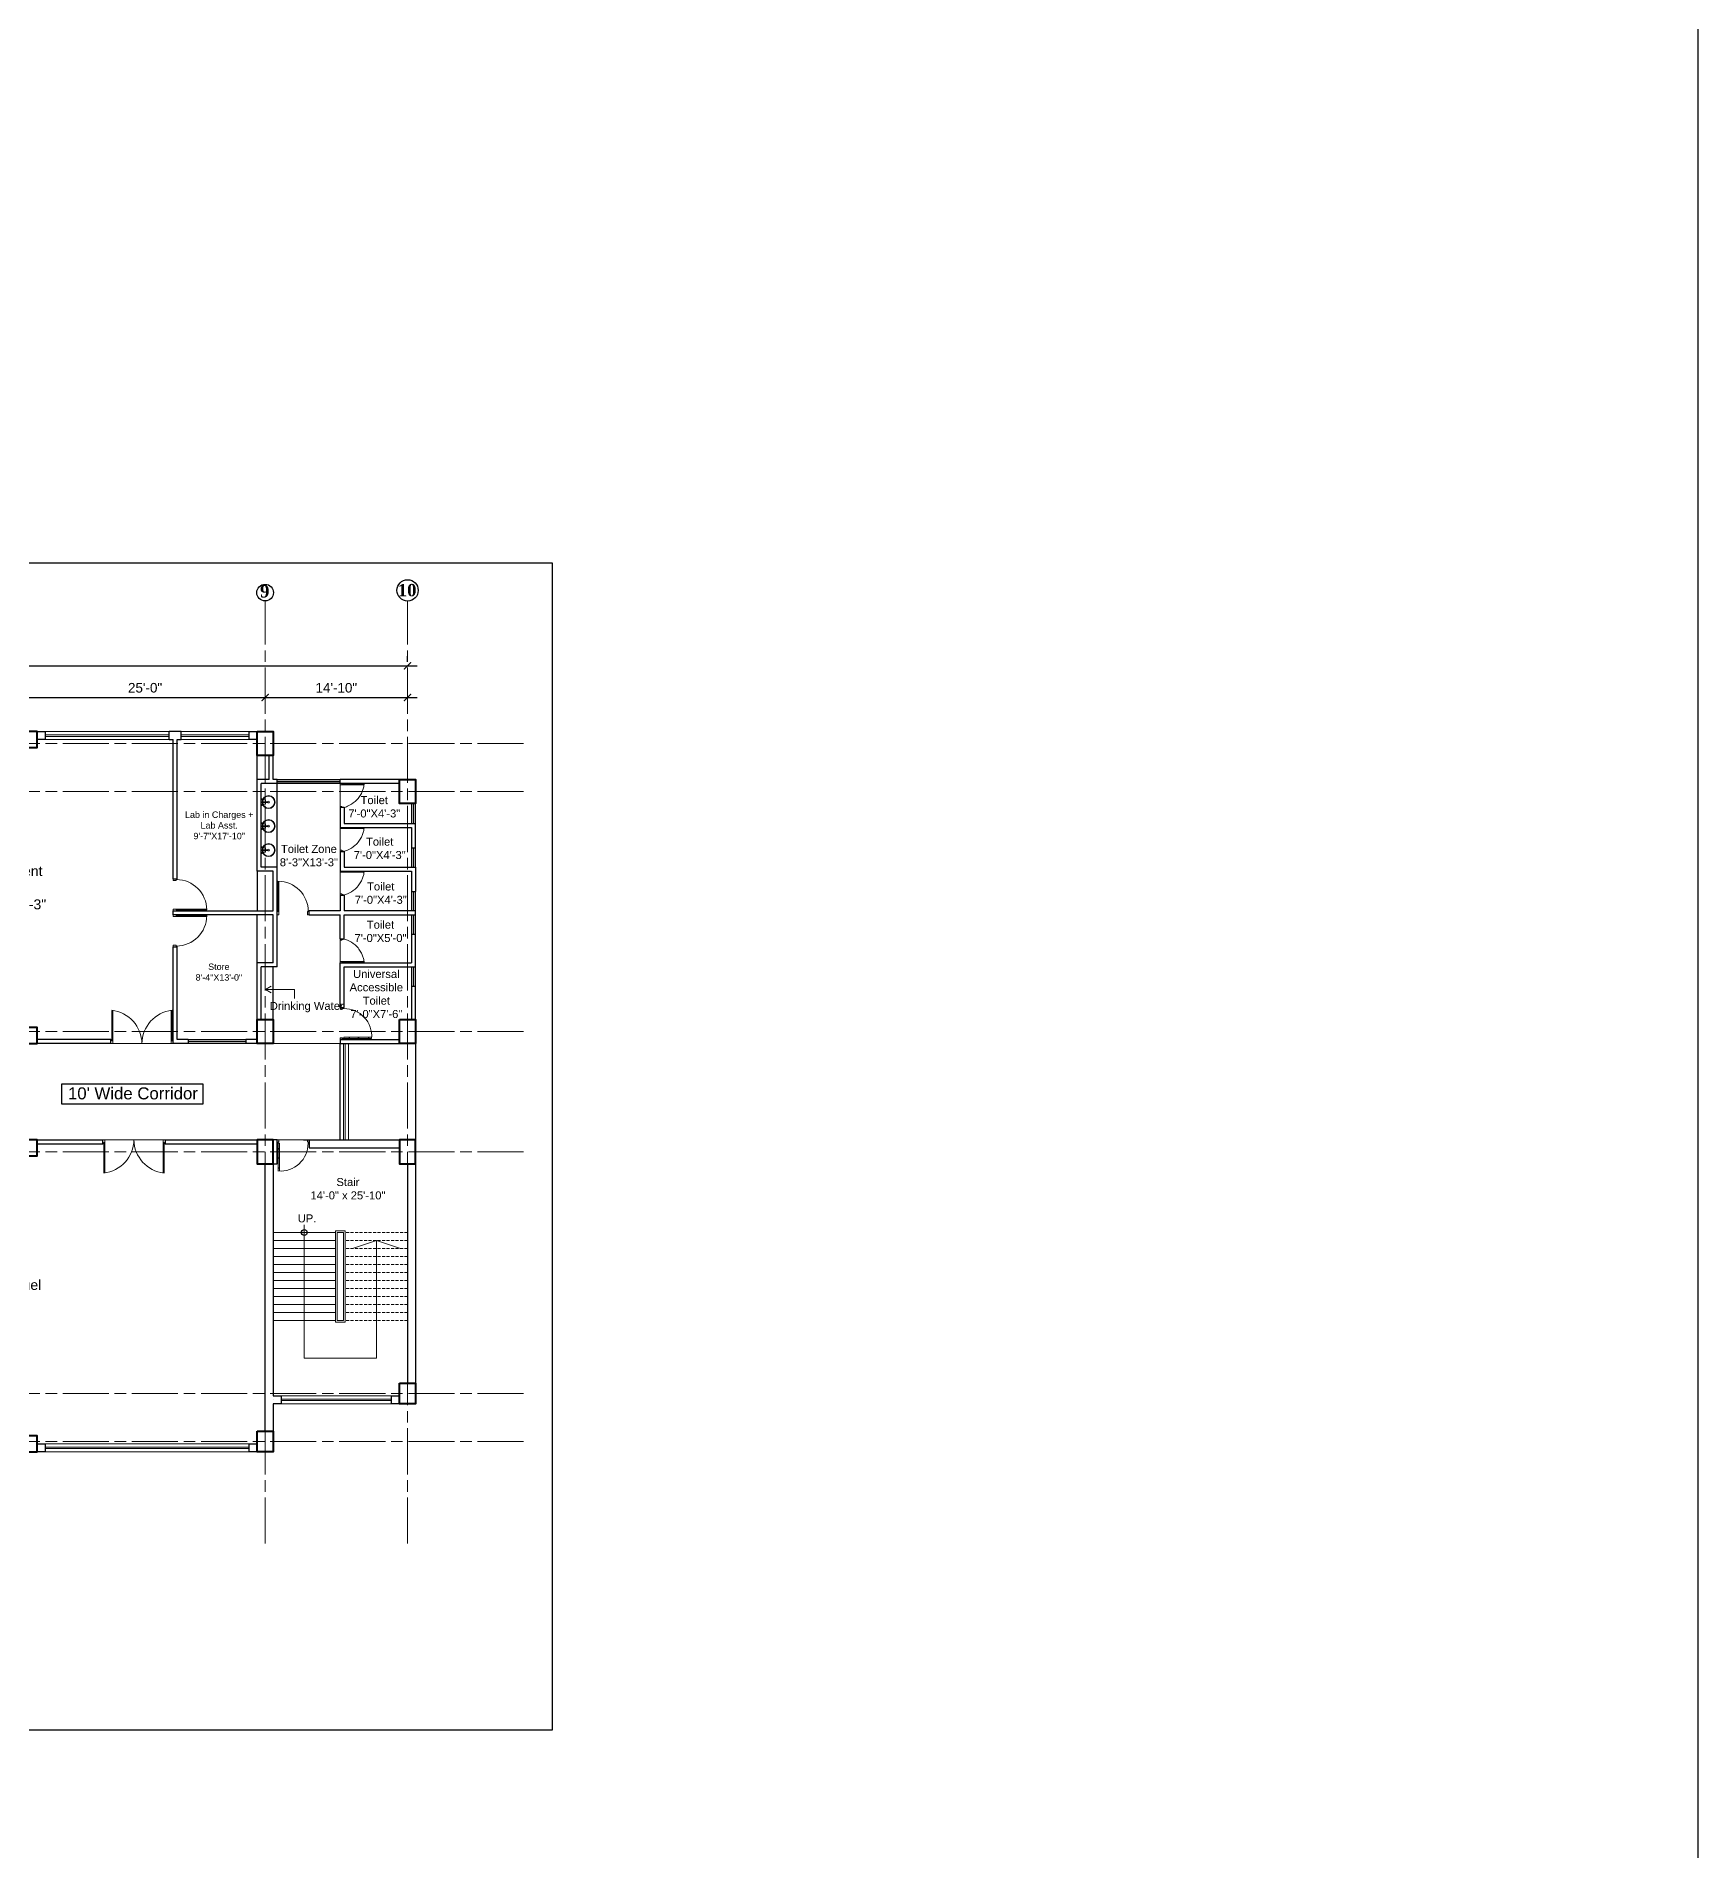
# Model space of a CAD drawing. Header units: inches. Extents: x -12 to 20935469, y -1604 to 24729220.
# Drawn here: x 20889518 to 20891594, y 24720973 to 24723240 of the extents above; entities that cross this region are included whole.
import ezdxf

# ---------------------------------------------------------------- set-up
doc = ezdxf.new("R2010")
doc.units = ezdxf.units.IN
doc.header["$LTSCALE"] = 0.03
doc.header["$MEASUREMENT"] = 0
doc.header["$PDMODE"] = 32
doc.header["$PDSIZE"] = 15
doc.linetypes.add('ACAD_ISO08W100', pattern=[36, 24, -3, 6, -3])
doc.linetypes.add('DASHED2', pattern=[0.375, 0.25, -0.125])
for name, color, linetype, lineweight in [('column', 1, 'Continuous', 40), ('Dim Line', 252, 'Continuous', 13), ('Door', 7, 'Continuous', 18), ('Gas', 21, 'Continuous', 5), ('Glass Line', 252, 'Continuous', 9), ('Grid Line', 252, 'Continuous', 18), ('Main Wall', 7, 'Continuous', 30), ('RAIL', 23, 'Continuous', 13), ('STAIR', 46, 'Continuous', 15), ('TOILET FIXTURE', 142, 'Continuous', 5), ('wind.', 150, 'Continuous', 20)]:
    doc.layers.add(name, color=color, linetype=linetype, lineweight=lineweight)
doc.layers.add('TEXT', color=7, linetype='Continuous')
doc.styles.add('2', font='swisscl.ttf')
doc.styles.add('RomanS', font='arial.ttf', dxfattribs={"height": 12})
doc.styles.get("Standard").update_dxf_attribs({"font": 'timesbd.ttf'})
doc.dimstyles.new('Aec_Arch_I', dxfattribs={"dimscale": 96, "dimtxt": 12, "dimasz": 0.09375, "dimexe": 0.125, "dimexo": 0.125, "dimgap": 0.0625, "dimtad": 1, "dimdec": 0, "dimzin": 3, "dimdsep": 46, "dimlunit": 4, "dimtxsty": 'RomanS', "dimblk1": 'ARCHTICK', "dimblk2": 'ARCHTICK', "dimsah": 1, "dimcen": 0.09375, "dimdle": 0.125, "dimadec": 0, "dimazin": 0, "dimtfac": 0.75, "dimtdec": 0, "dimtmove": 2, "dimatfit": 3, "dimldrblk": 'ARCHTICK', "dimfxl": 1, "dimfrac": 1, "dimtolj": 1, "dimtzin": 0, "dimarcsym": 0})

# ---------------------------------------------------------------- blocks, each defined once
blk = doc.blocks.new('Door_45')
at = {"layer": 'Door'}
for p, q in [((1.5, 5), (1.5, 44)), ((1.5, 40), (2.2, 40)), ((1.5, 25.8), (2.2, 25.8)), ((2.2, 40), (2.2, 39.5)), ((2.2, 39.5), (2.7, 39.5)), ((2.2, 25.8), (2.2, 25.3)), ((2.7, 39.5), (2.7, 40)), ((2.7, 40), (3.5, 40)), ((2.7, 25.8), (3.5, 25.8)), ((2.7, 25.3), (2.7, 25.8)), ((3.5, 44), (3.5, 5)), ((0, 0), (0, 5)), ((0, 5), (1.5, 5)), ((1.5, 12.6), (2.2, 12.6)), ((3.5, 5), (1.5, 5)), ((1.5, 5), (1.5, 3)), ((1.5, 3), (2.5, 3)), ((2.2, 25.3), (2.7, 25.3)), ((2.2, 12.6), (2.2, 13.1)), ((2.2, 13.1), (2.7, 13.1)), ((2.5, 3), (2.5, 0)), ((2.7, 13.1), (2.7, 12.6)), ((2.7, 12.6), (3.5, 12.6)), ((42.5, 3), (42.5, 0)), ((43.5, 3), (42.5, 3)), ((45, 5), (43.5, 5)), ((43.5, 5), (43.5, 3)), ((45, 0), (45, 5)), ((2.5, 0), (0, 0)), ((42.5, 0), (45, 0))]:
    blk.add_line(p, q, dxfattribs=at)
blk.add_arc((4.7, 5.3), 38.8, 359.6233, 94.6685, dxfattribs=at)
blk = doc.blocks.new('$D40')
at = {"layer": 'Door'}
for p, q in [((1, 4), (1, 42)), ((2, 0), (2, 42)), ((1, 5), (0, 5)), ((2, 0), (0, 0)), ((2, 4), (1, 4)), ((39, 4), (38, 4)), ((38, 4), (38, 0)), ((40, 0), (38, 0)), ((40, 5), (39, 5)), ((39, 5), (39, 4))]:
    blk.add_line(p, q, dxfattribs=at)
blk.add_arc((1, 4), 38, 0, 90, dxfattribs=at)
blk = doc.blocks.new('_ArchTick')
at = {"color": 0, "linetype": 'ByBlock', "lineweight": 35, "const_width": 0.15}
blk.add_lwpolyline([(-0.5, -0.5), (0.5, 0.5)], dxfattribs=at)
blk = doc.blocks.new('*D10')
at = {"layer": 'Defpoints', "color": 0, "transparency": 16777216}
for p in [(20832473.8, 24724578.2), (20832773.8, 24724578.2), (20832773.8, 24724578.2)]:
    blk.add_point(p, dxfattribs=at)
at = {"layer": 'Dim Line', "color": 0, "lineweight": -2, "transparency": 16777216}
blk.add_line((20832461.8, 24724578.2), (20832785.8, 24724578.2), dxfattribs=at)
at = {"layer": 'Dim Line', "color": 0, "lineweight": -2, "transparency": 16777216, "xscale": 9, "yscale": 9, "zscale": 9, "rotation": 180}
blk.add_blockref('_ArchTick', (20832473.8, 24724578.2), dxfattribs=at)
at = {"layer": 'Dim Line', "color": 0, "lineweight": -2, "transparency": 16777216, "xscale": 9, "yscale": 9, "zscale": 9}
blk.add_blockref('_ArchTick', (20832773.8, 24724578.2), dxfattribs=at)
at = {"layer": 'Dim Line', "color": 0, "transparency": 16777216, "insert": (20832623.8, 24724590.3), "char_height": 12, "attachment_point": 5, "style": 'RomanS'}
blk.add_mtext('\\A1;25\'-0"', dxfattribs=at)
blk = doc.blocks.new('*D11')
at = {"layer": 'Defpoints', "color": 0, "transparency": 16777216}
for p in [(20832773.8, 24724578.2), (20832951.8, 24724578.2), (20832951.8, 24724578.2)]:
    blk.add_point(p, dxfattribs=at)
at = {"layer": 'Dim Line', "color": 0, "lineweight": -2, "transparency": 16777216}
for p, q in [((20832761.8, 24724578.2), (20832963.8, 24724578.2)), ((20832951.8, 24724566.2), (20832951.8, 24724566.2))]:
    blk.add_line(p, q, dxfattribs=at)
at = {"layer": 'Dim Line', "color": 0, "lineweight": -2, "transparency": 16777216, "xscale": 9, "yscale": 9, "zscale": 9, "rotation": 180}
blk.add_blockref('_ArchTick', (20832773.8, 24724578.2), dxfattribs=at)
at = {"layer": 'Dim Line', "color": 0, "lineweight": -2, "transparency": 16777216, "xscale": 9, "yscale": 9, "zscale": 9}
blk.add_blockref('_ArchTick', (20832951.8, 24724578.2), dxfattribs=at)
at = {"layer": 'Dim Line', "color": 0, "transparency": 16777216, "insert": (20832862.8, 24724590.3), "char_height": 12, "attachment_point": 5, "style": 'RomanS'}
blk.add_mtext('\\A1;14\'-10"', dxfattribs=at)
blk = doc.blocks.new('*D13')
at = {"layer": 'Defpoints', "color": 0, "transparency": 16777216}
for p in [(20830948.3, 24724610.7), (20832951.8, 24724617.8), (20832951.8, 24724610.7)]:
    blk.add_point(p, dxfattribs=at)
at = {"layer": 'Dim Line', "color": 0, "lineweight": -2, "transparency": 16777216}
for p, q in [((20830948.3, 24724622.7), (20830948.3, 24724629.8)), ((20832951.8, 24724622.7), (20832951.8, 24724629.8)), ((20830936.3, 24724617.8), (20832963.8, 24724617.8))]:
    blk.add_line(p, q, dxfattribs=at)
at = {"layer": 'Dim Line', "color": 0, "lineweight": -2, "transparency": 16777216, "xscale": 9, "yscale": 9, "zscale": 9, "rotation": 180}
blk.add_blockref('_ArchTick', (20830948.3, 24724617.8), dxfattribs=at)
at = {"layer": 'Dim Line', "color": 0, "lineweight": -2, "transparency": 16777216, "xscale": 9, "yscale": 9, "zscale": 9}
blk.add_blockref('_ArchTick', (20832951.8, 24724617.8), dxfattribs=at)
at = {"layer": 'Dim Line', "color": 0, "transparency": 16777216, "insert": (20831950, 24724629.9), "char_height": 12, "attachment_point": 5, "style": 'RomanS'}
blk.add_mtext('\\A1;166\'-11"', dxfattribs=at)
blk = doc.blocks.new('sssss-flat-876')
at = {"layer": 'Door', "linetype": 'Continuous', "ltscale": 3}
blk.add_line((3666.5, 84027.2), (3666.5, 84055.7), dxfattribs=at)
at = {"layer": 'Door', "linetype": 'Continuous', "ltscale": 3, "extrusion": (-7.21527e-09, -3.35624e-18, 1), "elevation": 0}
for points in [[(3666.5, 84057.2), (3666.5, 84055.7), (3668.4, 84055.7), (3668.4, 84056.5), (3670.2, 84056.5), (3670.2, 84057.2)], [(3668.4, 84055.7), (3696.2, 84055.7), (3696.2, 84056.5), (3668.4, 84056.5)]]:
    blk.add_lwpolyline(points, close=True, dxfattribs=at)
at = {"layer": 'Door', "linetype": 'Continuous', "ltscale": 3, "flags": 128}
blk.add_lwpolyline([(3670.2, 84027.2, 0.04096), (3675.5, 84028.9, 0.082496), (3684.9, 84034.8, 0.052187), (3689.7, 84040, 0.043988), (3692.9, 84045, 0.036571), (3694.8, 84049.6, 0.034751), (3695.9, 84054.2, 0.011435), (3696.2, 84055.7)], format="xyb", dxfattribs=at)
at = {"layer": 'Door', "linetype": 'Continuous', "ltscale": 3}
blk.add_lwpolyline([(3666.5, 84027.2), (3666.5, 84028.7), (3668.4, 84028.7), (3668.4, 84027.9), (3670.2, 84027.9), (3670.2, 84027.2)], close=True, dxfattribs=at)
blk = doc.blocks.new('7-flat-72')
at = {"layer": 'Glass Line', "color": 8, "ltscale": 20}
for p, q in [((-64476.6, 376959.4), (-64476.6, 376966.6)), ((-64475.5, 376966.6), (-64476.6, 376966.6)), ((-64475.5, 376959.4), (-64475.5, 376966.6)), ((-64478.7, 376960.5), (-64480.3, 376960.5)), ((-64480.3, 376959.5), (-64480.3, 376960.5)), ((-64480.3, 376959.5), (-64480.3, 376960.5)), ((-64478.7, 376959.5), (-64480.3, 376959.5)), ((-64480.3, 376959.1), (-64480.3, 376959.4)), ((-64478.7, 376959.4), (-64480.3, 376959.4)), ((-64478.7, 376959.1), (-64480.3, 376959.1)), ((-64480.2, 376959.4), (-64480.2, 376959.5)), ((-64480.1, 376959.5), (-64480.1, 376960.5)), ((-64479.9, 376959.5), (-64479.9, 376960.5)), ((-64479.5, 376959.5), (-64479.5, 376960.5)), ((-64479.1, 376959.5), (-64479.1, 376960.5)), ((-64478.9, 376959.5), (-64478.9, 376960.5)), ((-64478.9, 376959.4), (-64478.9, 376959.5)), ((-64478.8, 376959.5), (-64478.8, 376960.5)), ((-64478.7, 376959.5), (-64478.7, 376960.5)), ((-64478.7, 376959.1), (-64478.7, 376959.4)), ((-64475.1, 376959.4), (-64476.9, 376959.4)), ((-64476.9, 376959.1), (-64476.9, 376959.4)), ((-64475.1, 376959.1), (-64476.9, 376959.1)), ((-64475.1, 376959.1), (-64475.1, 376959.4)), ((-64473.3, 376960.5), (-64471.7, 376960.5)), ((-64473.3, 376959.5), (-64473.3, 376960.5)), ((-64473.3, 376959.5), (-64473.3, 376960.5)), ((-64473.3, 376959.5), (-64471.7, 376959.5)), ((-64473.3, 376959.1), (-64473.3, 376959.4)), ((-64473.3, 376959.4), (-64471.7, 376959.4)), ((-64473.3, 376959.1), (-64471.7, 376959.1)), ((-64473.1, 376959.5), (-64473.1, 376960.5)), ((-64473.1, 376959.4), (-64473.1, 376959.5)), ((-64472.9, 376959.5), (-64472.9, 376960.5)), ((-64472.5, 376959.5), (-64472.5, 376960.5)), ((-64472.1, 376959.5), (-64472.1, 376960.5)), ((-64471.9, 376959.5), (-64471.9, 376960.5)), ((-64471.9, 376959.4), (-64471.9, 376959.5)), ((-64471.8, 376959.5), (-64471.8, 376960.5)), ((-64471.7, 376959.5), (-64471.7, 376960.5)), ((-64471.7, 376959.1), (-64471.7, 376959.4))]:
    blk.add_line(p, q, dxfattribs=at)
blk.add_circle((-64476, 376968.4, 0), 1.08, dxfattribs=at)
for radius, start, end in [(8.1, 273.8334, 266.1883), (7.55, 274.115, 265.9068)]:
    blk.add_arc((-64476, 376968.4, 0), radius, start, end, dxfattribs=at)
blk = doc.blocks.new('SFSFSFS-flat-72')
at = {"layer": 'TOILET FIXTURE', "ltscale": 0.2}
blk.add_lwpolyline([(-3918.5, -3608.1), (-3918.5, -3602.7), (-3923.9, -3602.7), (-3923.9, -3608.1)], close=True, dxfattribs=at)
at = {"layer": 'TOILET FIXTURE', "ltscale": 20}
blk.add_blockref('7-flat-72', (60554.8, -380567.2), dxfattribs=at)
blk = doc.blocks.new('fff')
at = {"layer": 'Grid Line', "color": 252, "linetype": 'ACAD_ISO08W100', "lineweight": 9, "ltscale": 80, "true_color": 0x939598}
for p, q in [((20832773.8, 24723521.1), (20832773.8, 24724698.8)), ((20832951.8, 24723521.1), (20832951.8, 24724698.8)), ((20833096.9, 24724520.6), (20830726.1, 24724520.6)), ((20833096.9, 24724460.6), (20830726.1, 24724460.6)), ((20833096.9, 24724160.7), (20830726.1, 24724160.7)), ((20833096.9, 24724010.7), (20830726.1, 24724010.7)), ((20833096.9, 24723708.7), (20830726.1, 24723708.7)), ((20833096.9, 24723648.8), (20830726.1, 24723648.8))]:
    blk.add_line(p, q, dxfattribs=at)
at = {"layer": 'Dim Line'}
for base, p1, p2, picture, middle in [((20832951.7523, 24724617.8128), (20830948.3088, 24724610.7482), (20832951.7523, 24724610.7482), '*D13', (20831950.0306, 24724629.9397)), ((20832773.8, 24724578.2), (20832473.8, 24724578.2), (20832773.8, 24724578.2), '*D10', (20832623.8, 24724590.3)), ((20832951.8, 24724578.2), (20832773.8, 24724578.2), (20832951.8, 24724578.2), '*D11', (20832862.8, 24724590.3))]:
    dim = blk.add_linear_dim(base=base, p1=p1, p2=p2, dimstyle='Aec_Arch_I', dxfattribs=at)
    dim.commit()
    dim.dimension.update_dxf_attribs({"geometry": picture, "text_midpoint": middle})

msp = doc.modelspace()

# ---------------------------------------------------------------- linework, layer by layer
for p, q in [((20889793.6, 24722310.9), (20889793.6, 24722340.9)), ((20889818.6, 24722201.6), (20889818.6, 24722305.9)), ((20889793.6, 24722196.6), (20889793.6, 24722147)), ((20889793.6, 24722082), (20889793.6, 24722142)), ((20889813.6, 24722011), (20889813.6, 24722077)), ((20889902.6, 24721986.2), (20889897.6, 24721986.2)), ((20889897.6, 24721861), (20889897.6, 24721981.2)), ((20889851.4, 24721861), (20889953.6, 24721861))]:
    msp.add_line(p, q)
for points in [[(20886085.5, 24725803.9), (20891594, 24725803.9), (20891594, 24699904.9), (20886085.5, 24699904.9)], [(20889549.4, 24721930.7), (20889725.8, 24721930.7), (20889725.8, 24721905.2), (20889549.4, 24721905.2)]]:
    msp.add_lwpolyline(points, close=True)
msp.add_lwpolyline([(20889991.6, 24721981), (20889991.6, 24721861)])
msp.add_circle((20889852.6, 24721745), 3.61)
at = {"layer": 'column', "lineweight": 40, "ltscale": 20}
for points in [[(20889488.6, 24722370.9), (20889488.6, 24722350.9), (20889518.6, 24722350.9), (20889518.6, 24722370.9)], [(20889793.6, 24722370.9), (20889813.6, 24722370.9), (20889813.6, 24722340.9), (20889793.6, 24722340.9)], [(20889971.6, 24722310.9), (20889991.6, 24722310.9), (20889991.6, 24722280.9), (20889971.6, 24722280.9)], [(20889488.6, 24722001), (20889488.6, 24721981), (20889518.6, 24721981), (20889518.6, 24722001)], [(20889793.6, 24722011), (20889813.6, 24722011), (20889813.6, 24721981), (20889793.6, 24721981)], [(20889971.6, 24722011), (20889991.6, 24722011), (20889991.6, 24721981), (20889971.6, 24721981)], [(20889488.6, 24721861), (20889488.6, 24721841), (20889518.6, 24721841), (20889518.6, 24721861)], [(20889813.6, 24721861), (20889793.6, 24721861), (20889793.6, 24721831), (20889813.6, 24721831)], [(20889991.6, 24721861), (20889971.6, 24721861), (20889971.6, 24721831), (20889991.6, 24721831)], [(20889971.6, 24721557), (20889991.6, 24721557), (20889991.6, 24721531), (20889971.6, 24721531)], [(20889793.6, 24721497), (20889813.6, 24721497), (20889813.6, 24721471), (20889793.6, 24721471)], [(20889488.6, 24721491), (20889488.6, 24721471), (20889518.6, 24721471), (20889518.6, 24721491)]]:
    msp.add_lwpolyline(points, close=True, dxfattribs=at)
at = {"layer": 'Defpoints'}
msp.add_lwpolyline([(20887723.6, 24722581.7), (20890162.5, 24722581.7), (20890162.5, 24721123.2), (20887723.6, 24721123.2)], close=True, dxfattribs=at)
at = {"layer": 'Door'}
for p, q in [((20889611.9, 24721984.7), (20889611.9, 24722022.6)), ((20889613.2, 24721981), (20889613.2, 24722022.6)), ((20889686, 24721981), (20889686, 24722022.6)), ((20889687.3, 24721984.7), (20889687.3, 24722022.6)), ((20889611.9, 24721986), (20889610.6, 24721986)), ((20889613.2, 24721981), (20889610.6, 24721981)), ((20889613.2, 24721984.7), (20889611.9, 24721984.7)), ((20889686, 24721984.7), (20889687.3, 24721984.7)), ((20889686, 24721981), (20889688.6, 24721981)), ((20889687.3, 24721986), (20889688.6, 24721986)), ((20889603.2, 24721861), (20889600.6, 24721861)), ((20889603.2, 24721861), (20889603.2, 24721819.4)), ((20889676, 24721861), (20889676, 24721819.4)), ((20889676, 24721861), (20889678.6, 24721861)), ((20889601.9, 24721856), (20889600.6, 24721856)), ((20889601.9, 24721857.3), (20889601.9, 24721819.4)), ((20889603.2, 24721857.3), (20889601.9, 24721857.3)), ((20889676, 24721857.3), (20889677.3, 24721857.3)), ((20889677.3, 24721857.3), (20889677.3, 24721819.4)), ((20889677.3, 24721856), (20889678.6, 24721856))]:
    msp.add_line(p, q, dxfattribs=at)
for centre, start, end in [((20889607.3, 24721980.6), 0.5906, 83.7783), ((20889691.9, 24721980.6), 96.2217, 179.4094), ((20889597.3, 24721861.4), 276.2217, 359.4094), ((20889681.9, 24721861.4), 180.5906, 263.7783)]:
    msp.add_arc(centre, 42.3, start, end, dxfattribs=at)
at = {"layer": 'Gas', "color": 0, "lineweight": 5}
for points in [[(20889891.6, 24721747), (20889903.6, 24721747), (20889903.6, 24721633), (20889891.6, 24721633)], [(20889893.6, 24721745), (20889901.6, 24721745), (20889901.6, 24721635), (20889893.6, 24721635)]]:
    msp.add_lwpolyline(points, close=True, dxfattribs=at)
at = {"layer": 'Main Wall', "lineweight": 30}
for p, q in [((20889528.6, 24722370.9), (20889528.6, 24722360.9)), ((20889707.6, 24721981.1), (20889688.6, 24721981.1)), ((20889707.6, 24721986.1), (20889693.6, 24721986.1)), ((20889707.6, 24721986.1), (20889707.6, 24721981.1)), ((20889793.6, 24721986.1), (20889779.6, 24721986.1)), ((20889779.6, 24721986.1), (20889779.6, 24721981.1)), ((20889793.6, 24721981.1), (20889779.6, 24721981.1))]:
    msp.add_line(p, q, dxfattribs=at)
at = {"layer": 'Main Wall'}
for p, q in [((20889683.6, 24722360.9), (20889683.6, 24722370.9)), ((20889698.6, 24722370.9), (20889683.6, 24722370.9)), ((20889683.6, 24722360.9), (20889688.6, 24722360.9)), ((20889688.6, 24722187), (20889688.6, 24722360.9)), ((20889693.6, 24722187), (20889693.6, 24722360.9)), ((20889693.6, 24722360.9), (20889698.6, 24722360.9)), ((20889698.6, 24722360.9), (20889698.6, 24722370.9)), ((20889808.6, 24722310.9), (20889808.6, 24722340.9)), ((20889813.6, 24722310.9), (20889813.6, 24722340.9)), ((20889793.6, 24722196.6), (20889793.6, 24722310.9)), ((20889808.6, 24722310.9), (20889793.6, 24722310.9)), ((20889798.6, 24722201.6), (20889798.6, 24722305.9)), ((20889818.6, 24722305.9), (20889798.6, 24722305.9)), ((20889818.6, 24722310.9), (20889813.6, 24722310.9)), ((20889818.6, 24722305.9), (20889818.6, 24722310.9)), ((20889971.6, 24722310.9), (20889897.6, 24722310.9)), ((20889897.6, 24722305.9), (20889897.6, 24722310.9)), ((20889971.6, 24722305.9), (20889897.6, 24722305.9)), ((20889902.6, 24722275.9), (20889897.6, 24722275.9)), ((20889897.6, 24722251.2), (20889986.6, 24722251.2)), ((20889991.6, 24722225.6), (20889991.6, 24722256.2)), ((20889986.6, 24722225.6), (20889991.6, 24722225.6)), ((20889818.6, 24722201.6), (20889798.6, 24722201.6)), ((20889818.6, 24722147), (20889818.6, 24722201.6)), ((20889897.6, 24722221.2), (20889902.6, 24722221.2)), ((20889688.6, 24722187), (20889693.6, 24722187)), ((20889813.6, 24722196.6), (20889793.6, 24722196.6)), ((20889813.6, 24722147), (20889813.6, 24722196.6)), ((20889897.6, 24722196.6), (20889986.6, 24722196.6)), ((20889897.6, 24722166.6), (20889902.6, 24722166.6)), ((20889986.6, 24722171), (20889991.6, 24722171)), ((20889688.6, 24722142), (20889688.6, 24722147)), ((20889688.6, 24722147), (20889813.6, 24722147)), ((20889813.6, 24722142), (20889688.6, 24722142)), ((20889813.6, 24722082), (20889813.6, 24722142)), ((20889818.6, 24722077), (20889818.6, 24722147)), ((20889858.6, 24722142), (20889858.6, 24722147)), ((20889858.6, 24722142), (20889897.6, 24722142)), ((20889897.6, 24722112), (20889897.6, 24722142)), ((20889902.6, 24722112), (20889902.6, 24722142)), ((20889897.6, 24722112), (20889902.6, 24722112)), ((20889986.6, 24722118), (20889991.6, 24722118)), ((20889991.6, 24722077), (20889991.6, 24722118)), ((20889688.6, 24721981), (20889688.6, 24722102)), ((20889688.6, 24722102), (20889693.6, 24722102)), ((20889693.6, 24721986), (20889693.6, 24722102)), ((20889793.6, 24722011), (20889793.6, 24722082)), ((20889813.6, 24722082), (20889793.6, 24722082)), ((20889798.6, 24722011), (20889798.6, 24722077)), ((20889818.6, 24722077), (20889798.6, 24722077)), ((20889897.6, 24722026.2), (20889897.6, 24722082)), ((20889897.6, 24722082), (20889986.6, 24722082)), ((20889902.6, 24722026.2), (20889902.6, 24722077)), ((20889902.6, 24722077), (20889991.6, 24722077)), ((20889986.6, 24722053), (20889986.6, 24722011)), ((20889986.6, 24722053), (20889991.6, 24722053)), ((20889991.6, 24722011), (20889991.6, 24722053)), ((20889897.6, 24722026.2), (20889902.6, 24722026.2)), ((20889610.6, 24721986), (20889518.6, 24721986)), ((20889610.6, 24721981), (20889518.6, 24721981)), ((20889610.6, 24721981), (20889610.6, 24721986)), ((20889897.6, 24721986.2), (20889971.6, 24721986.2)), ((20889897.6, 24721986.2), (20889897.6, 24721981.1)), ((20889897.6, 24721981.1), (20889971.6, 24721981.1)), ((20889518.6, 24721861), (20889600.6, 24721861)), ((20889600.6, 24721856), (20889600.6, 24721861)), ((20889678.6, 24721861), (20889793.6, 24721861)), ((20889678.6, 24721861), (20889678.6, 24721856)), ((20889803.6, 24721861), (20889813.6, 24721861)), ((20889818.6, 24721861), (20889813.6, 24721861)), ((20889818.6, 24721831), (20889818.6, 24721861)), ((20889858.6, 24721861), (20889971.6, 24721861)), ((20889858.6, 24721861), (20889858.6, 24721851)), ((20889518.6, 24721856), (20889600.6, 24721856)), ((20889678.6, 24721856), (20889793.6, 24721856)), ((20889858.6, 24721851), (20889971.6, 24721851)), ((20889803.6, 24721497), (20889803.6, 24721831)), ((20889813.6, 24721831), (20889818.6, 24721831)), ((20889981.6, 24721831), (20889981.6, 24721557)), ((20889991.6, 24721831), (20889991.6, 24721557))]:
    msp.add_line(p, q, dxfattribs=at)
at = {"layer": 'Main Wall', "lineweight": 30}
for points in [[(20889518.6, 24722370.9), (20889528.6, 24722370.9), (20889528.6, 24722360.9), (20889518.6, 24722360.9)], [(20889783.6, 24722370.9), (20889793.6, 24722370.9), (20889793.6, 24722360.9), (20889783.6, 24722360.9)], [(20889518.6, 24721481), (20889528.6, 24721481), (20889528.6, 24721471), (20889518.6, 24721471)], [(20889783.6, 24721481), (20889793.6, 24721481), (20889793.6, 24721471), (20889783.6, 24721471)]]:
    msp.add_lwpolyline(points, close=True, dxfattribs=at)
at = {"layer": 'Main Wall'}
for points in [[(20889897.6, 24722275.9), (20889897.6, 24722251.2)], [(20889902.6, 24722275.9), (20889902.6, 24722256.2), (20889991.6, 24722256.2)], [(20889986.6, 24722251.2), (20889986.6, 24722225.6)], [(20889897.6, 24722221.2), (20889897.6, 24722196.6)], [(20889902.6, 24722221.2), (20889902.6, 24722201.6), (20889991.6, 24722201.6), (20889991.6, 24722171)], [(20889986.6, 24722196.6), (20889986.6, 24722171)], [(20889897.6, 24722166.6), (20889897.6, 24722147)], [(20889902.6, 24722166.6), (20889902.6, 24722147)], [(20889897.6, 24722147), (20889858.6, 24722147)], [(20889902.6, 24722142), (20889991.6, 24722142), (20889991.6, 24722147), (20889902.6, 24722147)], [(20889986.6, 24722118), (20889986.6, 24722082)], [(20889813.6, 24721831), (20889813.6, 24721541), (20889823.6, 24721541), (20889823.6, 24721531), (20889813.6, 24721531), (20889813.6, 24721497)]]:
    msp.add_lwpolyline(points, dxfattribs=at)
msp.add_lwpolyline([(20889961.6, 24721541), (20889971.6, 24721541), (20889971.6, 24721531), (20889961.6, 24721531)], close=True, dxfattribs=at)
at = {"layer": 'RAIL', "lineweight": 9}
for p, q in [((20889852.6, 24721754.7), (20889852.6, 24721588)), ((20889813.6, 24721725), (20889891.6, 24721725)), ((20889912.6, 24721725), (20889942.6, 24721735)), ((20889942.6, 24721588), (20889942.6, 24721735)), ((20889942.6, 24721735), (20889972.6, 24721725)), ((20889852.6, 24721588), (20889942.6, 24721588))]:
    msp.add_line(p, q, dxfattribs=at)
at = {"layer": 'STAIR', "color": 253, "lineweight": 5}
for p, q in [((20889804, 24722048.7), (20889811.3, 24722052.7)), ((20889804, 24722048.7), (20889840.2, 24722048.7)), ((20889804, 24722048.7), (20889811.3, 24722044.7)), ((20889840.2, 24722048.7), (20889840.2, 24722037.5))]:
    msp.add_line(p, q, dxfattribs=at)
at = {"layer": 'STAIR', "color": 32, "lineweight": 5}
for p, q in [((20889891.6, 24721745), (20889813.6, 24721745)), ((20889891.6, 24721735), (20889813.6, 24721735)), ((20889873.6, 24721725), (20889813.6, 24721725)), ((20889891.6, 24721715), (20889813.6, 24721715)), ((20889891.6, 24721705), (20889813.6, 24721705)), ((20889891.6, 24721695), (20889813.6, 24721695)), ((20889891.6, 24721685), (20889813.6, 24721685)), ((20889891.6, 24721675), (20889813.6, 24721675)), ((20889891.6, 24721665), (20889813.6, 24721665)), ((20889891.6, 24721655), (20889813.6, 24721655)), ((20889891.6, 24721645), (20889813.6, 24721645)), ((20889891.6, 24721635), (20889813.6, 24721635))]:
    msp.add_line(p, q, dxfattribs=at)
at = {"layer": 'STAIR', "color": 32, "linetype": 'DASHED2', "lineweight": 5, "ltscale": 500}
for p, q in [((20889981.6, 24721745), (20889903.6, 24721745)), ((20889981.6, 24721735), (20889903.6, 24721735)), ((20889981.6, 24721725), (20889903.6, 24721725)), ((20889981.6, 24721715), (20889903.6, 24721715)), ((20889981.6, 24721705), (20889903.6, 24721705)), ((20889981.6, 24721695), (20889903.6, 24721695)), ((20889981.6, 24721685), (20889903.6, 24721685)), ((20889981.6, 24721675), (20889903.6, 24721675)), ((20889981.6, 24721665), (20889903.6, 24721665)), ((20889981.6, 24721655), (20889903.6, 24721655)), ((20889981.6, 24721645), (20889903.6, 24721645)), ((20889981.6, 24721635), (20889903.6, 24721635))]:
    msp.add_line(p, q, dxfattribs=at)
at = {"layer": 'TEXT'}
for centre, radius in [((20889803.6, 24722544.5), 10.4), ((20889981.6, 24722547.3), 13.3)]:
    msp.add_circle(centre, radius, dxfattribs=at)
at = {"layer": 'wind.', "lineweight": 5}
for p, q in [((20889528.6, 24722370.9), (20889683.6, 24722370.9)), ((20889528.6, 24722366.9), (20889683.6, 24722366.9)), ((20889528.6, 24722364.9), (20889683.6, 24722364.9)), ((20889528.6, 24722360.9), (20889683.6, 24722360.9)), ((20889698.6, 24722370.9), (20889783.6, 24722370.9)), ((20889698.6, 24722366.9), (20889783.6, 24722366.9)), ((20889698.6, 24722364.9), (20889783.6, 24722364.9)), ((20889698.6, 24722360.9), (20889783.6, 24722361)), ((20889897.6, 24722310.9), (20889818.6, 24722310.9)), ((20889897.6, 24722308.9), (20889818.6, 24722308.9)), ((20889897.6, 24722307.9), (20889818.6, 24722307.9)), ((20889897.6, 24722305.9), (20889818.6, 24722305.9)), ((20889986.6, 24722256.2), (20889986.6, 24722280.9)), ((20889988.6, 24722256.2), (20889988.6, 24722280.9)), ((20889989.6, 24722256.2), (20889989.6, 24722280.9)), ((20889991.6, 24722256.2), (20889991.6, 24722280.9)), ((20889986.6, 24722201.6), (20889986.6, 24722225.6)), ((20889988.6, 24722201.6), (20889988.6, 24722225.6)), ((20889989.6, 24722201.6), (20889989.6, 24722225.6)), ((20889991.6, 24722201.6), (20889991.6, 24722225.6)), ((20889986.6, 24722147), (20889986.6, 24722171)), ((20889988.6, 24722147), (20889988.6, 24722171)), ((20889989.6, 24722147), (20889989.6, 24722171)), ((20889991.6, 24722147), (20889991.6, 24722171)), ((20889986.6, 24722118), (20889986.6, 24722142)), ((20889988.6, 24722118), (20889988.6, 24722142)), ((20889989.6, 24722118), (20889989.6, 24722142)), ((20889991.6, 24722118), (20889991.6, 24722142)), ((20889986.6, 24722053), (20889986.6, 24722077)), ((20889988.6, 24722053), (20889988.6, 24722077)), ((20889989.6, 24722053), (20889989.6, 24722077)), ((20889991.6, 24722053), (20889991.6, 24722077)), ((20889707.6, 24721986.1), (20889779.6, 24721986.1)), ((20889707.6, 24721984.1), (20889779.6, 24721984.1)), ((20889707.6, 24721983.1), (20889779.6, 24721983.1)), ((20889707.6, 24721981.1), (20889793.6, 24721981.1)), ((20889901.6, 24721861), (20889901.6, 24721981.2)), ((20889903.6, 24721861), (20889903.6, 24721981.2)), ((20889907.6, 24721861), (20889907.6, 24721981.2)), ((20889961.6, 24721541), (20889823.6, 24721541)), ((20889961.6, 24721537), (20889823.6, 24721537)), ((20889961.6, 24721535), (20889823.6, 24721535)), ((20889961.6, 24721531), (20889823.6, 24721531)), ((20889783.6, 24721481), (20889528.6, 24721481)), ((20889783.6, 24721477), (20889528.6, 24721477)), ((20889783.6, 24721475), (20889528.6, 24721475)), ((20889783.6, 24721471), (20889528.6, 24721471))]:
    msp.add_line(p, q, dxfattribs=at)
at = {"layer": 'wind.'}
msp.add_line((20889813.6, 24721537), (20889813.6, 24721537), dxfattribs=at)
msp.add_line((20889813.6, 24721537), (20889813.6, 24721537), dxfattribs=at)
at = {"layer": 'wind.', "lineweight": 5}
msp.add_lwpolyline([(20888062.1, 24721981.2), (20888884.1, 24721981), (20888884.1, 24722296), (20889063.6, 24722296), (20889063.6, 24721981), (20889897.6, 24721981), (20889897.6, 24721861), (20889063.6, 24721861), (20889063.6, 24721726), (20888708.1, 24721726), (20888708.1, 24721861), (20888062.1, 24721861), (20888062.1, 24721981.2)], dxfattribs=at)

# ---------------------------------------------------------------- block references
msp.add_blockref('fff', (57029.8, -2164.7))
at = {"layer": 'Door', "ltscale": 20}
for p in [(20886231.1, 24638248.7), (20886231.1, 24638194), (20886231.1, 24638139.4)]:
    msp.add_blockref('sssss-flat-876', p, dxfattribs=at)
at = {"layer": 'Door', "xscale": -1, "rotation": 270}
msp.add_blockref('$D40', (20889688.6, 24722147), dxfattribs=at)
at = {"layer": 'Door'}
msp.add_blockref('$D40', (20889818.6, 24722142), dxfattribs=at)
at = {"layer": 'Door', "rotation": 270}
msp.add_blockref('$D40', (20889688.6, 24722142), dxfattribs=at)
at = {"layer": 'Door', "ltscale": 20, "xscale": -1, "rotation": 180}
msp.add_blockref('sssss-flat-876', (20886231.1, 24806139.2), dxfattribs=at)
at = {"layer": 'Door', "color": 250, "ltscale": 20, "xscale": -0.8888888888759539, "yscale": 0.8888888888759539, "zscale": 0.8888888888759539}
for p, rotation in [((20889897.6, 24721986.2), 270), ((20889818.6, 24721861), 180)]:
    msp.add_blockref('Door_45', p, dxfattribs=dict(at, rotation=rotation))
at = {"layer": 'TOILET FIXTURE', "ltscale": 20, "xscale": -1, "rotation": 270}
for p in [(20893406.7, 24726204), (20893406.7, 24726174), (20893406.7, 24726144)]:
    msp.add_blockref('SFSFSFS-flat-72', p, dxfattribs=at)

# ---------------------------------------------------------------- texts
at = {"layer": 'TEXT', "char_height": 15.44, "width": 227.458, "attachment_point": 8, "rotation": 0}
for s, insert in [('\\A1;9', (20889803.1, 24722538.2)), ('\\A1;10', (20889981.1, 24722539.7))]:
    msp.add_mtext(s, dxfattribs=dict(at, insert=insert))
at = {"layer": 'TEXT', "color": 30, "lineweight": 5, "ltscale": 20, "attachment_point": 2, "style": '2'}
for s, width, gutter_width, insert, char_height in [('{\\fArial|b0|i0|c0|p34;\\C0;Toilet \\P7\'-0"X4\'-3"}', 104.76, 0.5, (20889940, 24722290.3), 10), ('{\\fArial|b0|i0|c0|p34;\\C0;Lab in Charges + Lab Asst. \\P9\'-7"X17\'-10"}', 104.76, 0.5, (20889746.2, 24722271.1), 8), ('{\\fArial|b0|i0|c0|p34;\\C0;Toilet Zone\\P8\'-3"X13\'-3"}', 104.76, 0.5, (20889858.3, 24722229.3), 10), ('{\\fArial|b0|i0|c0|p34;\\C0;Toilet \\P7\'-0"X4\'-3"}', 104.76, 0.5, (20889946.8, 24722238.4), 10), ('\\pxsm1;{\\fArial|b0|i0|c0|p34;\\C0;Environment\\PLab \\P40\'-5" x 31\'-3" }', 276.855, 0.75, (20889476.4, 24722202.9), 12.476), ('{\\fArial|b0|i0|c0|p34;\\C0;Toilet \\P7\'-0"X4\'-3"}', 104.76, 0.5, (20889948.1, 24722182.4), 10), ('{\\fArial|b0|i0|c0|p34;\\C0;Toilet \\P7\'-0"X5\'-0"}', 104.76, 0.5, (20889947.8, 24722134.7), 10), ('{\\fArial|b0|i0|c0|p34;\\C0;Store\\P8\'-4"X13\'-0"}', 104.76, 0.5, (20889745.8, 24722081.1), 8), ('{\\fArial|b0|i0|c0|p34;\\C0;Universal Accessible Toilet\\P7\'-0"X7\'-6"}', 88.036, 0.35, (20889942.6, 24722073.1), 10), ('\\pxsm1;{\\fArial|b0|i0|c0|p34;\\C0;Drinking Water }', 88.563, 0.282, (20889855.6, 24722033.2), 10), ("\\pxsm1,qc;{\\fArial|b0|i0|c0|p34;\\C0;10' Wide Corridor}", 227.89, 0.75, (20889638.4, 24721926.4), 15), ('\\pxsm1;{\\fArial|b0|i0|c0|p34;\\C0;Stair\\P14\'-0" x 25\'-10"  }', 114.807, 0.282, (20889907.1, 24721813.1), 10), ('{\\fArial|b0|i0|c0|p34;\\C0;UP.}', 104.76, 0.5, (20889856, 24721767.7), 10), ('\\pxsm1;{\\fArial|b0|i0|c0|p34;\\C0;Reaction Engineering & Fuel Lab\\P61\'-3" x 31\'-3" }', 235.094, 0.75, (20889412.9, 24721685.8), 12.476)]:
    msp.add_mtext_dynamic_manual_height_columns(s, width=width, gutter_width=gutter_width, heights=[0], dxfattribs=dict(at, insert=insert, char_height=char_height))

doc.saveas('drawing.dxf')
